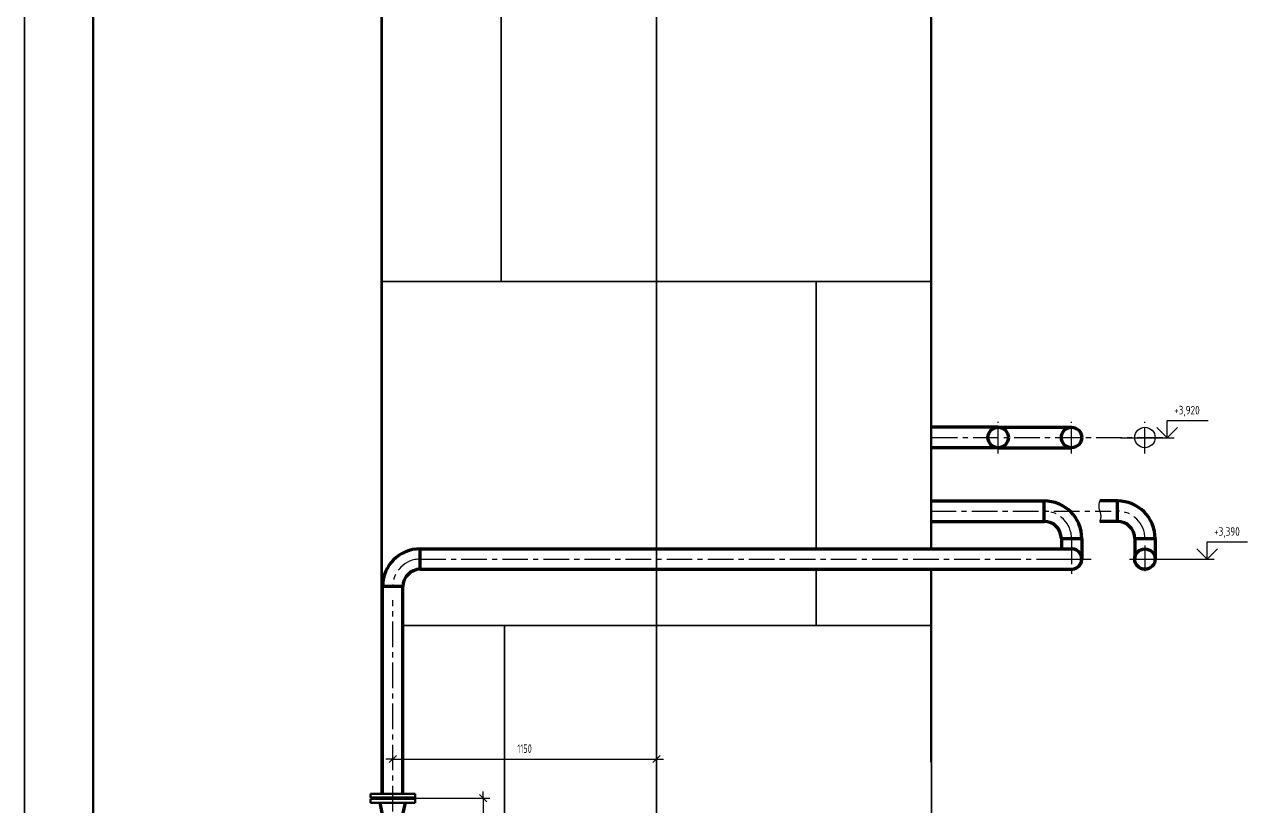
# Model space of a CAD drawing. Header units: millimetres. Extents: x -2281 to 17340, y -2563 to 4166.
# Drawn here: x 2276 to 2631.6, y 193.5 to 420.5 of the extents above; entities that cross this region are included whole.
import ezdxf

# ---------------------------------------------------------------- set-up
doc = ezdxf.new("R2010")
doc.units = ezdxf.units.MM
for name, pattern in [('K5LT32777', [0]), ('K5LT32783', [0]), ('K5LT32784', [0]), ('K5LT32808', [0]), ('K5LT32824', [714.375, 476.25, -79.375, 79.375, -79.375]), ('K5LT_AXLED', [11.939881, 7.439881, -1.5, 1.5, -1.5]), ('K5LT_BASIC', [0]), ('K5LT_THIN', [0]), ('K5LT_THIN_INCLUDED_TO_HATCHING', [0])]:
    doc.linetypes.add(name, pattern=pattern)
doc.layers.add('Системный слой', color=7, linetype='Continuous')
doc.styles.add('KDIMTEXTSTYLE', font='GOST_AU.SHX', dxfattribs={"width": 0.96, "oblique": 15, "height": 5})
doc.styles.add('KTEXTSTYLE', font='GOST_AU.SHX', dxfattribs={"width": 0.96, "height": 5})
doc.dimstyles.new('KDIMSTYLE (0.07)', dxfattribs={"dimtxt": 5, "dimasz": 1, "dimexe": 2, "dimexo": 0, "dimgap": 1, "dimtad": 1, "dimlfac": 15, "dimtxsty": 'KDIMTEXTSTYLE', "dimsah": 1, "dimcen": 0, "dimdle": 1, "dimadec": 0, "dimazin": 0, "dimtfac": 0.667, "dimtmove": 0, "dimatfit": 3, "dimfxl": 1, "dimtvp": 1, "dimtolj": 1, "dimtzin": 0, "dimarcsym": 0})

# ---------------------------------------------------------------- blocks, each defined once
blk = doc.blocks.new('U276')
at = {"layer": 'Системный слой', "color": 7, "linetype": 'K5LT_THIN_INCLUDED_TO_HATCHING', "lineweight": 13}
for p, q in [((2588.33, 280.94), (2588.31, 280.8)), ((2588.35, 281.07), (2588.33, 280.94)), ((2588.37, 281.2), (2588.35, 281.07)), ((2588.4, 281.34), (2588.37, 281.2)), ((2588.44, 281.47), (2588.4, 281.34)), ((2588.47, 281.6), (2588.44, 281.47)), ((2588.51, 281.74), (2588.47, 281.6)), ((2588.55, 281.87), (2588.51, 281.74)), ((2588.6, 282), (2588.55, 281.87)), ((2588.31, 280.8), (2588.3, 280.67)), ((2588.3, 280.67), (2588.3, 280.54)), ((2588.3, 280.54), (2588.3, 280.4)), ((2588.3, 280.4), (2588.31, 280.27)), ((2588.31, 280.27), (2588.32, 280.14)), ((2588.32, 280.14), (2588.34, 280)), ((2588.34, 280), (2588.37, 279.87)), ((2588.37, 279.87), (2588.4, 279.74)), ((2588.4, 279.74), (2588.43, 279.6)), ((2588.43, 279.6), (2588.46, 279.47)), ((2588.46, 279.47), (2588.5, 279.34)), ((2588.5, 279.34), (2588.54, 279.2)), ((2588.54, 279.2), (2588.58, 279.07)), ((2588.58, 279.07), (2588.63, 278.94)), ((2588.63, 278.94), (2588.67, 278.8)), ((2588.67, 278.8), (2588.71, 278.67)), ((2588.71, 278.67), (2588.75, 278.54)), ((2588.75, 278.54), (2588.78, 278.4)), ((2588.78, 278.4), (2588.81, 278.27)), ((2588.81, 278.27), (2588.84, 278.14)), ((2588.84, 278.14), (2588.86, 278)), ((2588.86, 278), (2588.88, 277.87)), ((2588.88, 277.34), (2588.87, 277.2)), ((2588.88, 277.87), (2588.89, 277.74)), ((2588.89, 277.47), (2588.88, 277.34)), ((2588.89, 277.74), (2588.89, 277.6)), ((2588.89, 277.6), (2588.89, 277.47)), ((2588.62, 276.14), (2588.6, 276.07)), ((2588.66, 276.27), (2588.62, 276.14)), ((2588.7, 276.4), (2588.66, 276.27)), ((2588.74, 276.54), (2588.7, 276.4)), ((2588.77, 276.67), (2588.74, 276.54)), ((2588.8, 276.8), (2588.77, 276.67)), ((2588.83, 276.94), (2588.8, 276.8)), ((2588.85, 277.07), (2588.83, 276.94)), ((2588.87, 277.2), (2588.85, 277.07))]:
    blk.add_line(p, q, dxfattribs=at)
blk = doc.blocks.new('U514')
at = {"layer": 'Системный слой', "color": 200, "linetype": 'K5LT32784', "lineweight": 50, "true_color": 0xbf00ff}
for p, q in [((2391.06, 262.14), (2391.06, 268.07)), ((2386.03, 257.1), (2380.1, 257.1))]:
    blk.add_line(p, q, dxfattribs=at)
for radius in [10.97, 5.03]:
    blk.add_arc((2391.06, 257.1), radius, 90, 180, dxfattribs=at)
at = {"layer": 'Системный слой', "color": 30, "linetype": 'K5LT_AXLED', "lineweight": 13, "true_color": 0xff8000}
blk.add_arc((2391.06, 257.1), 8, 90, 180, dxfattribs=at)
blk = doc.blocks.new('U515')
at = {"layer": 'Системный слой', "color": 211, "linetype": 'K5LT32783', "lineweight": 50, "true_color": 0xff7fff}
for p, q in [((2593.73, 276.07), (2593.73, 282)), ((2598.76, 271.04), (2604.7, 271.04))]:
    blk.add_line(p, q, dxfattribs=at)
for radius in [10.97, 5.03]:
    blk.add_arc((2593.73, 271.04), radius, 0, 90, dxfattribs=at)
at = {"layer": 'Системный слой', "color": 30, "linetype": 'K5LT_AXLED', "lineweight": 13, "true_color": 0xff8000}
blk.add_arc((2593.73, 271.04), 8, 0, 90, dxfattribs=at)
blk = doc.blocks.new('U516')
at = {"layer": 'Системный слой', "color": 200, "linetype": 'K5LT32784', "lineweight": 50, "true_color": 0xbf00ff}
for p, q in [((2572.4, 276.07), (2572.4, 282)), ((2577.43, 271.04), (2583.36, 271.04))]:
    blk.add_line(p, q, dxfattribs=at)
for radius in [10.97, 5.03]:
    blk.add_arc((2572.4, 271.04), radius, 0, 90, dxfattribs=at)
at = {"layer": 'Системный слой', "color": 30, "linetype": 'K5LT_AXLED', "lineweight": 13, "true_color": 0xff8000}
blk.add_arc((2572.4, 271.04), 8, 0, 90, dxfattribs=at)
blk = doc.blocks.new('U528')
at = {"layer": 'Системный слой', "color": 200, "linetype": 'K5LT32808', "lineweight": 35, "true_color": 0xbf00ff}
for p, q in [((2376.56, 195.77), (2376.56, 196.9)), ((2376.56, 196.9), (2389.56, 196.9)), ((2376.56, 195.77), (2389.56, 195.77)), ((2377.01, 196.9), (2378.49, 196.9)), ((2378.63, 195.57), (2378.33, 195.77)), ((2378.63, 195.57), (2378.33, 195.37)), ((2378.63, 195.57), (2387.5, 195.57)), ((2378.63, 195.57), (2387.5, 195.57)), ((2387.5, 195.57), (2387.8, 195.77)), ((2387.5, 195.57), (2387.8, 195.37)), ((2389.56, 195.77), (2389.56, 196.9)), ((2376.56, 195.37), (2389.56, 195.37)), ((2376.56, 195.37), (2376.56, 194.24)), ((2376.56, 194.24), (2389.56, 194.24)), ((2377.01, 194.24), (2378.49, 194.24)), ((2389.56, 195.37), (2389.56, 194.24)), ((2376.56, 139.3), (2376.56, 140.44)), ((2376.56, 140.44), (2389.56, 140.44)), ((2376.56, 139.3), (2389.56, 139.3)), ((2376.56, 138.9), (2389.56, 138.9)), ((2376.56, 138.9), (2376.56, 137.77)), ((2377.01, 140.44), (2378.49, 140.44)), ((2378.63, 139.1), (2378.33, 139.3)), ((2378.63, 139.1), (2378.33, 138.9)), ((2378.63, 139.1), (2387.5, 139.1)), ((2378.63, 139.1), (2387.5, 139.1)), ((2387.5, 139.1), (2387.8, 139.3)), ((2387.5, 139.1), (2387.8, 138.9)), ((2389.56, 139.3), (2389.56, 140.44)), ((2389.56, 138.9), (2389.56, 137.77)), ((2376.56, 137.77), (2389.56, 137.77)), ((2377.01, 137.77), (2378.49, 137.77))]:
    blk.add_line(p, q, dxfattribs=at)
blk = doc.blocks.new('U527')
at = {"layer": 'Системный слой', "color": 30, "linetype": 'K5LT_AXLED', "lineweight": 13, "true_color": 0xff8000}
blk.add_line((2383.06, 108.18), (2383.06, 253.18), dxfattribs=at)
at = {"layer": 'Системный слой', "color": 200, "linetype": 'K5LT32784', "lineweight": 50, "true_color": 0xbf00ff}
for p, q in [((2380.1, 190.9), (2379.36, 194.24)), ((2386.03, 190.9), (2386.77, 194.24)), ((2377.06, 188.9), (2389.06, 188.9)), ((2377.06, 188.9), (2377.06, 145.77)), ((2380.1, 190.9), (2386.03, 190.9)), ((2380.1, 190.9), (2380.1, 188.9)), ((2386.03, 190.9), (2386.03, 188.9)), ((2389.06, 188.9), (2389.06, 145.77)), ((2389.06, 188.9), (2396.4, 170.67)), ((2368.46, 176.25), (2375.13, 176.25)), ((2368.46, 176.25), (2368.46, 158.43)), ((2375.13, 176.25), (2375.13, 158.43)), ((2377.06, 170.67), (2375.13, 170.67)), ((2396.4, 170.67), (2396.4, 164)), ((2375.13, 164), (2377.06, 164)), ((2389.06, 145.77), (2396.4, 164)), ((2368.46, 158.43), (2375.13, 158.43)), ((2377.06, 145.77), (2389.06, 145.77)), ((2380.1, 143.77), (2379.36, 140.44)), ((2380.1, 143.77), (2380.1, 145.77)), ((2380.1, 143.77), (2386.03, 143.77)), ((2386.03, 143.77), (2386.03, 145.77)), ((2386.03, 143.77), (2386.77, 140.44))]:
    blk.add_line(p, q, dxfattribs=at)
at = {"layer": 'Системный слой', "color": 7, "linetype": 'K5LT32777', "lineweight": 25}
blk.add_line((2377.06, 176.33), (2375.13, 175.81), dxfattribs=at)
at = {"layer": 'Системный слой'}
blk.add_blockref('U528', (0, 0), dxfattribs=at)
blk = doc.blocks.new('D100')
at = {"layer": 'Системный слой', "color": 7, "linetype": 'K5LT_THIN', "lineweight": 13}
for p, q in [((2383.06, 195.57), (2411.32, 195.57)), ((2410.38, 194.51), (2408.26, 196.63)), ((2409.32, 195.57), (2409.32, 197.57)), ((2383.06, 139.1), (2411.32, 139.1)), ((2408.26, 140.16), (2410.38, 138.04)), ((2409.32, 139.1), (2409.32, 137.1))]:
    blk.add_line(p, q, dxfattribs=at)
blk.add_wipeout([(2408.07, 165.32), (2404.5, 165.32), (2404.5, 169.19), (2408.07, 169.19)]).dxf.layer = 'Системный слой'
blk.add_line((2409.32, 195.57), (2409.32, 139.1), dxfattribs=at)
at = {"layer": 'Системный слой', "color": 7, "insert": (2405.05, 165.32), "char_height": 2.5, "attachment_point": 1, "rotation": 90, "style": 'KTEXTSTYLE'}
blk.add_mtext('\\H3.5;\\W0.965;\\Q15;\\Q0;\\W0.715;\\H2.50;840', dxfattribs=at)
blk = doc.blocks.new('KDIMARROW_03')
at = {"layer": 'Системный слой', "color": 0, "linetype": 'K5LT_THIN', "lineweight": 13}
for p, q in [((-1.06, -1.06), (1.06, 1.06)), ((0, 0), (-1, 0)), ((0, 0), (2, 0))]:
    blk.add_line(p, q, dxfattribs=at)
blk = doc.blocks.new('U630')
at = {"layer": 'Системный слой', "color": 7, "linetype": 'K5LT_THIN', "lineweight": 13}
for p, q in [((2616.82, 268.1), (2619.82, 265.1)), ((2619.82, 265.1), (2619.82, 270.1)), ((2619.82, 270.1), (2631.56, 270.1)), ((2619.82, 265.1), (2622.82, 268.1)), ((2601.73, 265.1), (2621.82, 265.1))]:
    blk.add_line(p, q, dxfattribs=at)
at = {"layer": 'Системный слой', "color": 7, "insert": (2621.82, 274.37), "char_height": 2.5, "attachment_point": 1, "style": 'KTEXTSTYLE'}
blk.add_mtext('\\H3.5;\\W0.965;\\Q15;\\Q0;\\H2.50;+3,390', dxfattribs=at)
blk = doc.blocks.new('D113')
at = {"layer": 'Системный слой', "color": 7, "linetype": 'K5LT_THIN', "lineweight": 13}
for p, q in [((2383.06, 206.99), (2381.06, 206.99)), ((2384.12, 208.05), (2382, 205.93)), ((2383.06, 205.71), (2383.06, 208.99)), ((2458.67, 205.93), (2460.79, 208.05)), ((2459.73, 207.63), (2459.73, 204.99)), ((2459.73, 206.99), (2461.73, 206.99))]:
    blk.add_line(p, q, dxfattribs=at)
blk.add_wipeout([(2419.28, 208.24), (2419.28, 211.81), (2423.34, 211.81), (2423.34, 208.24)]).dxf.layer = 'Системный слой'
blk.add_line((2383.06, 206.99), (2459.73, 206.99), dxfattribs=at)
at = {"layer": 'Системный слой', "color": 7, "insert": (2419.28, 211.25), "char_height": 2.5, "attachment_point": 1, "style": 'KTEXTSTYLE'}
blk.add_mtext('\\H3.5;\\W0.965;\\Q15;\\Q0;\\W0.715;\\H2.50;1150', dxfattribs=at)
blk = doc.blocks.new('U633')
at = {"layer": 'Системный слой', "color": 7, "linetype": 'K5LT_THIN', "lineweight": 13}
for p, q in [((2605.21, 303.37), (2608.21, 300.37)), ((2608.21, 300.37), (2608.21, 305.37)), ((2608.21, 305.37), (2620.15, 305.37)), ((2608.21, 300.37), (2611.21, 303.37)), ((2594.59, 300.37), (2610.21, 300.37))]:
    blk.add_line(p, q, dxfattribs=at)
at = {"layer": 'Системный слой', "color": 7, "insert": (2610.21, 309.64), "char_height": 2.5, "attachment_point": 1, "style": 'KTEXTSTYLE'}
blk.add_mtext('\\H3.5;\\W0.965;\\Q15;\\Q0;\\H2.50;+3,920', dxfattribs=at)

msp = doc.modelspace()

# ---------------------------------------------------------------- linework, layer by layer
at = {"color": 7, "linetype": 'K5LT_THIN', "lineweight": 13}
for p, q in [((2276, 841), (2276, 0)), ((2276, 0), (2276, 594))]:
    msp.add_line(p, q, dxfattribs=at)
at = {"color": 5, "linetype": 'K5LT_BASIC', "lineweight": 35, "true_color": 0x0000ff}
msp.add_line((2296, 5), (2296, 589), dxfattribs=at)
at = {"layer": 'Системный слой', "color": 7, "linetype": 'K5LT32824', "lineweight": 25}
msp.add_line((2459.72877, 119.5456), (2459.72864, 565.88098), dxfattribs=at)
at = {"layer": 'Системный слой', "color": 7, "linetype": 'K5LT32777', "lineweight": 25}
for p, q in [((2379.72877, 545.82647), (2379.72877, 196.94604)), ((2379.99544, 545.82647), (2379.99544, 196.94604)), ((2539.46211, 545.82647), (2539.46211, 268.06927)), ((2539.72877, 545.82647), (2539.72877, 268.06927)), ((2414.53697, 345.82647), (2414.53697, 445.82647)), ((2379.72877, 345.82647), (2539.72877, 345.82647)), ((2506.13715, 268.06927), (2506.13715, 345.82647)), ((2506.13715, 245.82647), (2506.13715, 262.13594)), ((2539.46211, 262.13594), (2539.46211, 206.04195)), ((2539.72877, 262.13594), (2539.72877, 207.05006)), ((2386.02865, 245.82647), (2539.72877, 245.82647)), ((2415.50377, 145.82647), (2415.50377, 245.82647)), ((2539.72877, 207.02315), (2539.72867, 145.82673))]:
    msp.add_line(p, q, dxfattribs=at)
at = {"layer": 'Системный слой', "color": 211, "linetype": 'K5LT32783', "lineweight": 50, "true_color": 0xff7fff}
for p, q in [((2559.06205, 303.4026), (2539.72877, 303.4026)), ((2559.06205, 297.46927), (2539.72866, 297.46927)), ((2593.72873, 282.0026), (2588.5954, 282.0026)), ((2593.72873, 276.06927), (2588.5954, 276.06927)), ((2598.76206, 271.03594), (2598.76206, 265.1026)), ((2604.6954, 271.03594), (2604.6954, 265.1026))]:
    msp.add_line(p, q, dxfattribs=at)
at = {"layer": 'Системный слой', "color": 30, "linetype": 'K5LT_AXLED', "lineweight": 13, "true_color": 0xff8000}
for p, q in [((2559.06205, 295.76927), (2559.06205, 304.96927)), ((2580.39539, 295.76927), (2580.39539, 304.96927)), ((2601.72872, 295.76927), (2601.72872, 304.96927)), ((2539.81946, 300.43594), (2606.95279, 300.43594)), ((2539.46211, 279.03594), (2591.89422, 279.03594)), ((2580.3954, 271.03594), (2580.3954, 260.76927)), ((2601.72873, 269.0026), (2601.72873, 261.4026)), ((2391.06198, 265.1026), (2586.10304, 265.1026)), ((2575.11024, 265.1026), (2586.1769, 265.1026)), ((2597.28612, 265.1026), (2606.95279, 265.1026))]:
    msp.add_line(p, q, dxfattribs=at)
at = {"layer": 'Системный слой', "color": 200, "linetype": 'K5LT32784', "lineweight": 50, "true_color": 0xbf00ff}
for p, q in [((2559.06205, 303.4026), (2580.39539, 303.4026)), ((2559.06205, 297.46927), (2580.39539, 297.46927)), ((2539.46211, 282.0026), (2572.3954, 282.0026)), ((2572.3954, 276.06927), (2572.3954, 282.0026)), ((2539.46211, 276.06927), (2572.3954, 276.06927)), ((2577.42873, 271.03594), (2577.42873, 268.06927)), ((2583.36206, 271.03594), (2583.36206, 265.1026)), ((2391.06198, 268.06927), (2580.60998, 268.06927)), ((2391.06198, 262.13594), (2580.60998, 262.13594)), ((2380.09531, 196.94604), (2380.09531, 257.1026)), ((2386.02865, 196.94604), (2386.02865, 257.1026))]:
    msp.add_line(p, q, dxfattribs=at)
at = {"layer": 'Системный слой', "color": 211, "linetype": 'K5LT32783', "lineweight": 50, "true_color": 0xff7fff}
for centre in [(2559.06205, 300.43594), (2601.72873, 265.1026), (2601.72873, 265.1026)]:
    msp.add_circle(centre, 2.96667, dxfattribs=at)
at = {"layer": 'Системный слой', "color": 200, "linetype": 'K5LT32784', "lineweight": 50, "true_color": 0xbf00ff}
msp.add_circle((2580.39539, 300.43594), 2.96667, dxfattribs=at)
at = {"layer": 'Системный слой', "color": 7, "linetype": 'K5LT_THIN', "lineweight": 13}
msp.add_circle((2601.72872, 300.43594), 2.96667, dxfattribs=at)
at = {"layer": 'Системный слой', "color": 200, "linetype": 'K5LT32784', "lineweight": 50, "true_color": 0xbf00ff}
for radius, start, end in [(2.96667, 270, 90.0000166), (2.97442, 274.1370397, 85.8629603)]:
    msp.add_arc((2580.3954, 265.1026), radius, start, end, dxfattribs=at)

# ---------------------------------------------------------------- block references
at = {"layer": 'Системный слой'}
for name in ['U633', 'U516', 'U276', 'U515', 'U630', 'U514', 'U527']:
    msp.add_blockref(name, (0, 0), dxfattribs=at)

# ---------------------------------------------------------------- next in the draw order: dimensions: what is measured, and where the dimension line sits
at = {"layer": 'Системный слой', "color": 7}
dim = msp.add_linear_dim(base=(2383.06198, 206.98726), p1=(2459.72875, 207.62838), p2=(2383.06198, 205.70503), dimstyle='KDIMSTYLE (0.07)', override={"dimexo": 0, "dimpost": '\\H2.5;\\W0.965;\\Q0;<>', "dimblk1": 'KDIMARROW_03', "dimblk2": 'KDIMARROW_03', "dimse1": 0, "dimse2": 0, "dimclrt": 7, "dimtolj": 1}, dxfattribs=at)
dim.commit()
dim.dimension.update_dxf_attribs({"geometry": 'D113', "text_midpoint": (2421.39536, 206.98726), "dimtype": 160})
dim = msp.add_linear_dim(base=(2409.32024, 195.56927), p1=(2383.06198, 139.1026), p2=(2383.06198, 195.56927), angle=90, text='\\H2.5;\\W0.965;\\Q0;\\H2.5;\\W0.965;\\Q0;\\Q0;\\W0.715;840\\Q0;\\W0.965;', dimstyle='KDIMSTYLE (0.07)', override={"dimexo": 0, "dimblk1": 'KDIMARROW_03', "dimblk2": 'KDIMARROW_03', "dimse1": 0, "dimse2": 0, "dimclrt": 7, "dimtolj": 1}, dxfattribs=at)
dim.commit()
dim.dimension.update_dxf_attribs({"geometry": 'D100', "text_midpoint": (2409.32024, 167.33594), "dimtype": 160})

doc.saveas('drawing.dxf')
